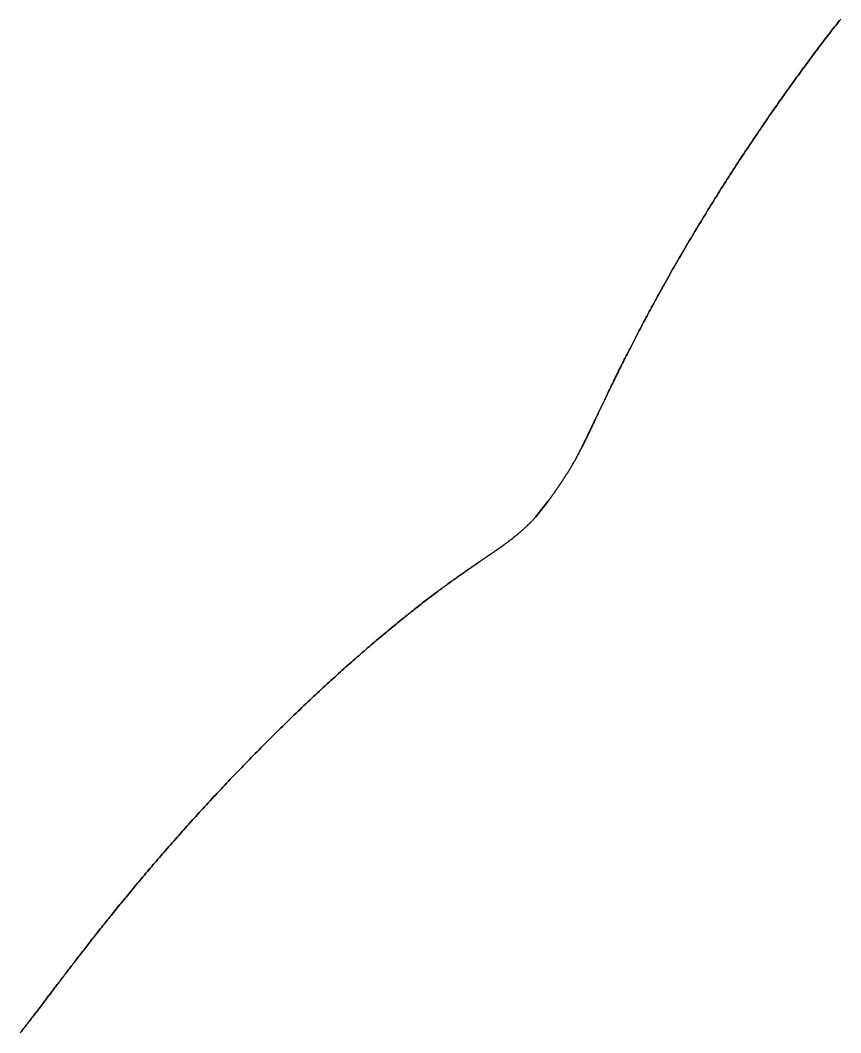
# Model space of a CAD drawing. Header units: inches. Extents: x 130170 to 284068, y 377793 to 804530.
# Drawn here: x 249351.4 to 249404.7, y 749573.1 to 749638.9 of the extents above; entities that cross this region are included whole.
import ezdxf

# ---------------------------------------------------------------- set-up
doc = ezdxf.new("R2010")
doc.units = ezdxf.units.IN
doc.header["$MEASUREMENT"] = 0
doc.layers.add('muni_il', color=7, linetype='Continuous')

msp = doc.modelspace()

# ---------------------------------------------------------------- linework, layer by layer
at = {"layer": 'muni_il'}
for points in [[(249404.696, 749639.003), (249404.616, 749638.902), (249404.536, 749638.799), (249404.455, 749638.696), (249404.374, 749638.592), (249404.292, 749638.487), (249404.21, 749638.381), (249404.127, 749638.275), (249404.044, 749638.168), (249403.961, 749638.06), (249403.877, 749637.951), (249403.793, 749637.842), (249403.709, 749637.731), (249403.624, 749637.62), (249403.539, 749637.509), (249403.453, 749637.396), (249403.367, 749637.283), (249403.28, 749637.168), (249403.194, 749637.053), (249403.106, 749636.938), (249403.019, 749636.821), (249402.931, 749636.704), (249402.843, 749636.586), (249402.754, 749636.467), (249402.665, 749636.347), (249402.576, 749636.227), (249402.486, 749636.106), (249402.396, 749635.984), (249402.306, 749635.861), (249402.215, 749635.738), (249402.124, 749635.614), (249402.032, 749635.489), (249401.941, 749635.363), (249401.849, 749635.237), (249401.757, 749635.11), (249401.664, 749634.982), (249401.571, 749634.853), (249401.478, 749634.724), (249401.385, 749634.594), (249401.291, 749634.463), (249401.197, 749634.332), (249401.103, 749634.199), (249401.009, 749634.067), (249400.914, 749633.933), (249400.819, 749633.799), (249400.724, 749633.664), (249400.629, 749633.528), (249400.533, 749633.392), (249400.437, 749633.255), (249400.342, 749633.118), (249400.245, 749632.98), (249400.149, 749632.841), (249400.053, 749632.701), (249399.956, 749632.561), (249399.859, 749632.421), (249399.762, 749632.28), (249399.665, 749632.138), (249399.568, 749631.996), (249399.471, 749631.852), (249399.373, 749631.709), (249399.276, 749631.565), (249399.178, 749631.421), (249399.08, 749631.275), (249398.982, 749631.13), (249398.884, 749630.984), (249398.787, 749630.837), (249398.689, 749630.69), (249398.591, 749630.543), (249398.493, 749630.395), (249398.395, 749630.247), (249398.297, 749630.098), (249398.198, 749629.949), (249398.1, 749629.799), (249398.002, 749629.649), (249397.905, 749629.499), (249397.807, 749629.348), (249397.709, 749629.197), (249397.611, 749629.046), (249397.513, 749628.894), (249397.416, 749628.742), (249397.318, 749628.59), (249397.221, 749628.437), (249397.123, 749628.284), (249397.026, 749628.131), (249396.929, 749627.978), (249396.832, 749627.825), (249396.736, 749627.671), (249396.639, 749627.517), (249396.543, 749627.363), (249396.446, 749627.209), (249396.351, 749627.055), (249396.255, 749626.9), (249396.159, 749626.746), (249396.064, 749626.591), (249395.969, 749626.437), (249395.874, 749626.282), (249395.78, 749626.128), (249395.685, 749625.973), (249395.592, 749625.818), (249395.498, 749625.664), (249395.405, 749625.509), (249395.312, 749625.355), (249395.219, 749625.2), (249395.127, 749625.046), (249395.035, 749624.892), (249394.943, 749624.738), (249394.852, 749624.584), (249394.761, 749624.43), (249394.67, 749624.277), (249394.58, 749624.123), (249394.49, 749623.97), (249394.401, 749623.817), (249394.312, 749623.665), (249394.224, 749623.512), (249394.136, 749623.36), (249394.048, 749623.209), (249393.961, 749623.057), (249393.875, 749622.906), (249393.789, 749622.756), (249393.703, 749622.605), (249393.618, 749622.456), (249393.533, 749622.306), (249393.449, 749622.157), (249393.365, 749622.009), (249393.282, 749621.861), (249393.2, 749621.713), (249393.118, 749621.566), (249393.036, 749621.42), (249392.955, 749621.274), (249392.875, 749621.128), (249392.795, 749620.983), (249392.716, 749620.839), (249392.637, 749620.696), (249392.559, 749620.553), (249392.482, 749620.41), (249392.405, 749620.269), (249392.329, 749620.128), (249392.253, 749619.987), (249392.178, 749619.848), (249392.104, 749619.709), (249392.03, 749619.571), (249391.957, 749619.433), (249391.884, 749619.297), (249391.812, 749619.161), (249391.741, 749619.026), (249391.67, 749618.891), (249391.6, 749618.758), (249391.531, 749618.626), (249391.462, 749618.494), (249391.394, 749618.363), (249391.326, 749618.233), (249391.259, 749618.104), (249391.193, 749617.976), (249391.128, 749617.848), (249391.063, 749617.722), (249390.999, 749617.597), (249390.935, 749617.472), (249390.873, 749617.349), (249390.81, 749617.226), (249390.749, 749617.104), (249390.688, 749616.984), (249390.628, 749616.864), (249390.568, 749616.746), (249390.509, 749616.628), (249390.451, 749616.512), (249390.393, 749616.396), (249390.337, 749616.282), (249390.28, 749616.168), (249390.225, 749616.056), (249390.17, 749615.944), (249390.115, 749615.834), (249390.062, 749615.725), (249390.009, 749615.617), (249389.956, 749615.509), (249389.904, 749615.403), (249389.853, 749615.298), (249389.803, 749615.195), (249389.753, 749615.092), (249389.704, 749614.99), (249389.655, 749614.89), (249389.607, 749614.79), (249389.559, 749614.692), (249389.513, 749614.594), (249389.467, 749614.498), (249389.421, 749614.403), (249389.376, 749614.309), (249389.331, 749614.216), (249389.287, 749614.124), (249389.244, 749614.033), (249389.201, 749613.943), (249389.159, 749613.855), (249389.118, 749613.767), (249389.076, 749613.681), (249389.036, 749613.596), (249388.996, 749613.511), (249388.956, 749613.428), (249388.917, 749613.346), (249388.879, 749613.265), (249388.841, 749613.185), (249388.803, 749613.106), (249388.766, 749613.028), (249388.73, 749612.951), (249388.694, 749612.875), (249388.658, 749612.8), (249388.623, 749612.726), (249388.589, 749612.653), (249388.554, 749612.581), (249388.521, 749612.51), (249388.487, 749612.44), (249388.454, 749612.371), (249388.422, 749612.303), (249388.39, 749612.236), (249388.358, 749612.17), (249388.327, 749612.104), (249388.296, 749612.04), (249388.265, 749611.977), (249388.235, 749611.914), (249388.205, 749611.852), (249388.175, 749611.791), (249388.146, 749611.731), (249388.117, 749611.672), (249388.088, 749611.614), (249388.06, 749611.556), (249388.032, 749611.499), (249388.004, 749611.443), (249387.977, 749611.388), (249387.949, 749611.333), (249387.923, 749611.28), (249387.896, 749611.227), (249387.869, 749611.174), (249387.843, 749611.123), (249387.817, 749611.072), (249387.791, 749611.021), (249387.766, 749610.971), (249387.74, 749610.922), (249387.715, 749610.874), (249387.69, 749610.826), (249387.665, 749610.779), (249387.641, 749610.732), (249387.616, 749610.686), (249387.592, 749610.64), (249387.568, 749610.595), (249387.544, 749610.551), (249387.52, 749610.506), (249387.496, 749610.463), (249387.472, 749610.42), (249387.449, 749610.377), (249387.425, 749610.335), (249387.402, 749610.293), (249387.378, 749610.251), (249387.355, 749610.21), (249387.332, 749610.169), (249387.309, 749610.129), (249387.286, 749610.089), (249387.263, 749610.05), (249387.24, 749610.01), (249387.217, 749609.971), (249387.195, 749609.932), (249387.172, 749609.894), (249387.149, 749609.856), (249387.127, 749609.818), (249387.104, 749609.78), (249387.081, 749609.743), (249387.059, 749609.706), (249387.036, 749609.669), (249387.014, 749609.633), (249386.991, 749609.596), (249386.969, 749609.56), (249386.946, 749609.524), (249386.924, 749609.488), (249386.902, 749609.452), (249386.879, 749609.417), (249386.857, 749609.382), (249386.835, 749609.347), (249386.812, 749609.312), (249386.79, 749609.277), (249386.768, 749609.242), (249386.745, 749609.208), (249386.723, 749609.173), (249386.701, 749609.139), (249386.679, 749609.106), (249386.657, 749609.072), (249386.634, 749609.038), (249386.612, 749609.005), (249386.59, 749608.971), (249386.568, 749608.938), (249386.546, 749608.905), (249386.524, 749608.872), (249386.503, 749608.84), (249386.481, 749608.807), (249386.459, 749608.775), (249386.437, 749608.743), (249386.416, 749608.711), (249386.394, 749608.679), (249386.373, 749608.647), (249386.351, 749608.616), (249386.33, 749608.585), (249386.309, 749608.554), (249386.287, 749608.523), (249386.266, 749608.492), (249386.245, 749608.462), (249386.225, 749608.432), (249386.204, 749608.402), (249386.183, 749608.372), (249386.163, 749608.343), (249386.142, 749608.314), (249386.122, 749608.285), (249386.102, 749608.256), (249386.082, 749608.228), (249386.062, 749608.2), (249386.043, 749608.172), (249386.023, 749608.144), (249386.004, 749608.117), (249385.985, 749608.09), (249385.966, 749608.063), (249385.947, 749608.037), (249385.929, 749608.011), (249385.911, 749607.986), (249385.893, 749607.96), (249385.875, 749607.936), (249385.857, 749607.911), (249385.84, 749607.887), (249385.823, 749607.864), (249385.806, 749607.841), (249385.79, 749607.818), (249385.774, 749607.796), (249385.759, 749607.775), (249385.744, 749607.754), (249385.729, 749607.734), (249385.715, 749607.715), (249385.702, 749607.697), (249385.689, 749607.679), (249385.677, 749607.663), (249385.666, 749607.648), (249384.85, 749606.613), (249384.813, 749606.572), (249384.793, 749606.551), (249384.771, 749606.528), (249384.75, 749606.505), (249384.727, 749606.482), (249384.704, 749606.458), (249384.68, 749606.433), (249384.655, 749606.408), (249384.63, 749606.382), (249384.605, 749606.357), (249384.579, 749606.331), (249384.552, 749606.305), (249384.526, 749606.278), (249384.499, 749606.252), (249384.472, 749606.225), (249384.445, 749606.198), (249384.417, 749606.172), (249384.39, 749606.145), (249384.362, 749606.118), (249384.334, 749606.091), (249384.306, 749606.065), (249384.278, 749606.038), (249384.25, 749606.012), (249384.221, 749605.985), (249384.193, 749605.959), (249384.165, 749605.932), (249384.136, 749605.906), (249384.108, 749605.88), (249384.079, 749605.854), (249384.051, 749605.828), (249384.022, 749605.803), (249383.994, 749605.777), (249383.966, 749605.751), (249383.937, 749605.726), (249383.908, 749605.701), (249383.88, 749605.676), (249383.851, 749605.651), (249383.823, 749605.626), (249383.794, 749605.601), (249383.766, 749605.576), (249383.737, 749605.552), (249383.708, 749605.527), (249383.679, 749605.503), (249383.65, 749605.479), (249383.622, 749605.455), (249383.593, 749605.431), (249383.564, 749605.407), (249383.534, 749605.383), (249383.505, 749605.359), (249383.476, 749605.335), (249383.447, 749605.311), (249383.417, 749605.288), (249383.387, 749605.264), (249383.358, 749605.24), (249383.328, 749605.217), (249383.298, 749605.193), (249383.268, 749605.17), (249383.238, 749605.146), (249383.207, 749605.123), (249383.176, 749605.099), (249383.146, 749605.076), (249383.115, 749605.052), (249383.083, 749605.029), (249383.052, 749605.005), (249383.021, 749604.981), (249382.989, 749604.958), (249382.957, 749604.934), (249382.924, 749604.91), (249382.892, 749604.886), (249382.859, 749604.862), (249382.826, 749604.838), (249382.793, 749604.814), (249382.76, 749604.79), (249382.726, 749604.766), (249382.691, 749604.741), (249382.657, 749604.717), (249382.622, 749604.692), (249382.587, 749604.667), (249382.552, 749604.642), (249382.516, 749604.617), (249382.48, 749604.591), (249382.444, 749604.566), (249382.407, 749604.54), (249382.37, 749604.514), (249382.333, 749604.488), (249382.295, 749604.462), (249382.257, 749604.436), (249382.218, 749604.409), (249382.179, 749604.382), (249382.139, 749604.355), (249382.1, 749604.328), (249382.06, 749604.3), (249382.019, 749604.272), (249381.978, 749604.244), (249381.936, 749604.216), (249381.894, 749604.187), (249381.852, 749604.158), (249381.809, 749604.129), (249381.765, 749604.099), (249381.721, 749604.069), (249381.677, 749604.039), (249381.632, 749604.008), (249381.587, 749603.978), (249381.541, 749603.946), (249381.494, 749603.915), (249381.447, 749603.883), (249381.4, 749603.851), (249381.352, 749603.818), (249381.303, 749603.785), (249381.254, 749603.751), (249381.205, 749603.718), (249381.154, 749603.683), (249381.104, 749603.649), (249381.052, 749603.614), (249381, 749603.578), (249380.947, 749603.542), (249380.894, 749603.505), (249380.841, 749603.469), (249380.786, 749603.431), (249380.731, 749603.393), (249380.675, 749603.355), (249380.619, 749603.316), (249380.562, 749603.277), (249380.504, 749603.237), (249380.446, 749603.196), (249380.387, 749603.155), (249380.328, 749603.114), (249380.267, 749603.071), (249380.207, 749603.029), (249380.145, 749602.986), (249380.082, 749602.942), (249380.019, 749602.898), (249379.956, 749602.853), (249379.891, 749602.807), (249379.826, 749602.761), (249379.76, 749602.714), (249379.693, 749602.666), (249379.626, 749602.618), (249379.558, 749602.569), (249379.489, 749602.52), (249379.419, 749602.47), (249379.349, 749602.419), (249379.278, 749602.368), (249379.206, 749602.315), (249379.133, 749602.262), (249379.06, 749602.209), (249378.986, 749602.155), (249378.911, 749602.1), (249378.835, 749602.044), (249378.759, 749601.987), (249378.681, 749601.93), (249378.603, 749601.872), (249378.524, 749601.813), (249378.444, 749601.754), (249378.364, 749601.693), (249378.283, 749601.632), (249378.201, 749601.571), (249378.118, 749601.508), (249378.034, 749601.444), (249377.949, 749601.38), (249377.864, 749601.315), (249377.778, 749601.249), (249377.691, 749601.183), (249377.603, 749601.115), (249377.515, 749601.047), (249377.426, 749600.977), (249377.335, 749600.908), (249377.245, 749600.837), (249377.153, 749600.765), (249377.06, 749600.693), (249376.967, 749600.619), (249376.873, 749600.545), (249376.778, 749600.47), (249376.683, 749600.394), (249376.586, 749600.317), (249376.489, 749600.24), (249376.391, 749600.161), (249376.292, 749600.082), (249376.193, 749600.002), (249376.093, 749599.921), (249375.992, 749599.839), (249375.89, 749599.756), (249375.788, 749599.672), (249375.684, 749599.588), (249375.58, 749599.502), (249375.476, 749599.416), (249375.37, 749599.329), (249375.264, 749599.241), (249375.158, 749599.152), (249375.05, 749599.063), (249374.942, 749598.972), (249374.833, 749598.881), (249374.724, 749598.789), (249374.614, 749598.696), (249374.503, 749598.602), (249374.392, 749598.508), (249374.28, 749598.412), (249374.167, 749598.316), (249374.054, 749598.219), (249373.94, 749598.121), (249373.826, 749598.023), (249373.711, 749597.923), (249373.595, 749597.823), (249373.479, 749597.722), (249373.362, 749597.62), (249373.245, 749597.518), (249373.128, 749597.414), (249373.009, 749597.31), (249372.891, 749597.205), (249372.772, 749597.1), (249372.652, 749596.994), (249372.532, 749596.887), (249372.411, 749596.779), (249372.29, 749596.671), (249372.169, 749596.562), (249372.047, 749596.452), (249371.925, 749596.341), (249371.803, 749596.23), (249371.68, 749596.119), (249371.556, 749596.006), (249371.433, 749595.893), (249371.309, 749595.78), (249371.185, 749595.665), (249371.06, 749595.551), (249370.936, 749595.435), (249370.811, 749595.319), (249370.685, 749595.203), (249370.56, 749595.086), (249370.434, 749594.968), (249370.308, 749594.85), (249370.182, 749594.731), (249370.056, 749594.612), (249369.929, 749594.492), (249369.802, 749594.372), (249369.676, 749594.252), (249369.549, 749594.131), (249369.422, 749594.009), (249369.295, 749593.887), (249369.168, 749593.765), (249369.04, 749593.642), (249368.913, 749593.519), (249368.786, 749593.395), (249368.658, 749593.272), (249368.531, 749593.147), (249368.404, 749593.023), (249368.276, 749592.898), (249368.149, 749592.773), (249368.022, 749592.648), (249367.895, 749592.522), (249367.767, 749592.396), (249367.64, 749592.27), (249367.513, 749592.143), (249367.387, 749592.017), (249367.26, 749591.89), (249367.133, 749591.763), (249367.007, 749591.635), (249366.881, 749591.508), (249366.755, 749591.38), (249366.629, 749591.253), (249366.503, 749591.125), (249366.378, 749590.997), (249366.253, 749590.869), (249366.128, 749590.741), (249366.003, 749590.613), (249365.879, 749590.484), (249365.755, 749590.356), (249365.631, 749590.228), (249365.507, 749590.099), (249365.384, 749589.971), (249365.261, 749589.843), (249365.139, 749589.714), (249365.016, 749589.586), (249364.895, 749589.458), (249364.773, 749589.33), (249364.652, 749589.202), (249364.531, 749589.074), (249364.411, 749588.946), (249364.291, 749588.818), (249364.172, 749588.69), (249364.052, 749588.563), (249363.934, 749588.436), (249363.815, 749588.308), (249363.698, 749588.181), (249363.581, 749588.055), (249363.464, 749587.928), (249363.347, 749587.802), (249363.231, 749587.675), (249363.116, 749587.549), (249363.001, 749587.424), (249362.887, 749587.298), (249362.773, 749587.173), (249362.66, 749587.048), (249362.547, 749586.923), (249362.435, 749586.799), (249362.323, 749586.675), (249362.212, 749586.551), (249362.101, 749586.428), (249361.991, 749586.305), (249361.882, 749586.182), (249361.773, 749586.06), (249361.664, 749585.938), (249361.556, 749585.816), (249361.449, 749585.695), (249361.343, 749585.574), (249361.237, 749585.454), (249361.131, 749585.334), (249361.026, 749585.214), (249360.922, 749585.095), (249360.819, 749584.976), (249360.716, 749584.857), (249360.613, 749584.74), (249360.511, 749584.622), (249360.41, 749584.505), (249360.31, 749584.389), (249360.21, 749584.273), (249360.111, 749584.157), (249360.012, 749584.042), (249359.914, 749583.927), (249359.817, 749583.813), (249359.72, 749583.7), (249359.624, 749583.586), (249359.528, 749583.474), (249359.434, 749583.362), (249359.339, 749583.25), (249359.246, 749583.139), (249359.153, 749583.029), (249359.061, 749582.919), (249358.969, 749582.809), (249358.878, 749582.701), (249358.788, 749582.592), (249358.698, 749582.485), (249358.609, 749582.377), (249358.52, 749582.271), (249358.433, 749582.165), (249358.346, 749582.059), (249358.259, 749581.954), (249358.173, 749581.85), (249358.088, 749581.746), (249358.003, 749581.643), (249357.919, 749581.54), (249357.836, 749581.438), (249357.753, 749581.337), (249357.671, 749581.236), (249357.59, 749581.136), (249357.509, 749581.036), (249357.429, 749580.937), (249357.349, 749580.839), (249357.27, 749580.741), (249357.192, 749580.643), (249357.114, 749580.547), (249357.037, 749580.451), (249356.96, 749580.355), (249356.885, 749580.26), (249356.809, 749580.166), (249356.735, 749580.072), (249356.66, 749579.979), (249356.587, 749579.886), (249356.514, 749579.795), (249356.442, 749579.703), (249356.37, 749579.612), (249356.299, 749579.522), (249356.228, 749579.433), (249356.158, 749579.344), (249356.088, 749579.255), (249356.019, 749579.168), (249355.951, 749579.08), (249355.883, 749578.994), (249355.816, 749578.908), (249355.749, 749578.822), (249355.683, 749578.738), (249355.617, 749578.653), (249355.552, 749578.57), (249355.488, 749578.487), (249355.423, 749578.404), (249355.36, 749578.322), (249355.297, 749578.241), (249355.234, 749578.16), (249355.172, 749578.08), (249355.111, 749578), (249355.05, 749577.921), (249354.989, 749577.842), (249354.929, 749577.764), (249354.869, 749577.687), (249354.81, 749577.61), (249354.752, 749577.534), (249354.694, 749577.458), (249354.636, 749577.383), (249354.579, 749577.308), (249354.522, 749577.234), (249354.465, 749577.16), (249354.409, 749577.087), (249354.354, 749577.014), (249354.299, 749576.942), (249354.244, 749576.87), (249354.19, 749576.799), (249354.136, 749576.729), (249354.083, 749576.659), (249354.03, 749576.589), (249353.977, 749576.52), (249353.925, 749576.452), (249353.873, 749576.383), (249353.822, 749576.316), (249353.771, 749576.249), (249353.72, 749576.182), (249353.67, 749576.116), (249353.62, 749576.05), (249353.571, 749575.985), (249353.522, 749575.92), (249353.473, 749575.856), (249353.424, 749575.792), (249353.376, 749575.728), (249353.328, 749575.665), (249353.281, 749575.603), (249353.234, 749575.541), (249353.187, 749575.479), (249353.14, 749575.418), (249353.094, 749575.357), (249353.048, 749575.296), (249353.002, 749575.236), (249352.957, 749575.176), (249352.912, 749575.117), (249352.867, 749575.058), (249352.823, 749575), (249352.778, 749574.942), (249352.734, 749574.884), (249352.691, 749574.826), (249352.647, 749574.769), (249352.604, 749574.713), (249352.561, 749574.657), (249352.518, 749574.6), (249352.476, 749574.545), (249352.434, 749574.49), (249352.392, 749574.435), (249352.35, 749574.38), (249352.308, 749574.326), (249352.267, 749574.272), (249352.226, 749574.218), (249352.185, 749574.165), (249352.144, 749574.112), (249352.103, 749574.059), (249352.063, 749574.007), (249352.023, 749573.954), (249351.983, 749573.903), (249351.943, 749573.851), (249351.903, 749573.8), (249351.863, 749573.749), (249351.824, 749573.698), (249351.785, 749573.647), (249351.746, 749573.597), (249351.707, 749573.547), (249351.668, 749573.497), (249351.629, 749573.447), (249351.591, 749573.398), (249351.552, 749573.349), (249351.514, 749573.3), (249351.476, 749573.251), (249351.438, 749573.202), (249351.4, 749573.154), (249351.362, 749573.106)], [(249351.362, 749573.106), (249351.4, 749573.154), (249351.438, 749573.202), (249351.476, 749573.251), (249351.514, 749573.3), (249351.552, 749573.349), (249351.591, 749573.398), (249351.629, 749573.447), (249351.668, 749573.497), (249351.707, 749573.547), (249351.746, 749573.597), (249351.785, 749573.647), (249351.824, 749573.698), (249351.863, 749573.749), (249351.903, 749573.8), (249351.943, 749573.851), (249351.983, 749573.903), (249352.023, 749573.954), (249352.063, 749574.007), (249352.103, 749574.059), (249352.144, 749574.112), (249352.185, 749574.165), (249352.226, 749574.218), (249352.267, 749574.272), (249352.308, 749574.326), (249352.35, 749574.38), (249352.392, 749574.435), (249352.434, 749574.49), (249352.476, 749574.545), (249352.518, 749574.6), (249352.561, 749574.657), (249352.604, 749574.713), (249352.647, 749574.769), (249352.691, 749574.826), (249352.734, 749574.884), (249352.778, 749574.942), (249352.823, 749575), (249352.867, 749575.058), (249352.912, 749575.117), (249352.957, 749575.176), (249353.002, 749575.236), (249353.048, 749575.296), (249353.094, 749575.357), (249353.14, 749575.418), (249353.187, 749575.479), (249353.234, 749575.541), (249353.281, 749575.603), (249353.328, 749575.665), (249353.376, 749575.728), (249353.424, 749575.792), (249353.473, 749575.856), (249353.522, 749575.92), (249353.571, 749575.985), (249353.62, 749576.05), (249353.67, 749576.116), (249353.72, 749576.182), (249353.771, 749576.249), (249353.822, 749576.316), (249353.873, 749576.383), (249353.925, 749576.452), (249353.977, 749576.52), (249354.03, 749576.589), (249354.083, 749576.659), (249354.136, 749576.729), (249354.19, 749576.799), (249354.244, 749576.87), (249354.299, 749576.942), (249354.354, 749577.014), (249354.409, 749577.087), (249354.465, 749577.16), (249354.522, 749577.234), (249354.579, 749577.308), (249354.636, 749577.383), (249354.694, 749577.458), (249354.752, 749577.534), (249354.81, 749577.61), (249354.869, 749577.687), (249354.929, 749577.764), (249354.989, 749577.842), (249355.05, 749577.921), (249355.111, 749578), (249355.172, 749578.08), (249355.234, 749578.16), (249355.297, 749578.241), (249355.36, 749578.322), (249355.423, 749578.404), (249355.488, 749578.487), (249355.552, 749578.57), (249355.617, 749578.653), (249355.683, 749578.738), (249355.749, 749578.822), (249355.816, 749578.908), (249355.883, 749578.994), (249355.951, 749579.08), (249356.019, 749579.168), (249356.088, 749579.255), (249356.158, 749579.344), (249356.228, 749579.433), (249356.299, 749579.522), (249356.37, 749579.612), (249356.442, 749579.703), (249356.514, 749579.795), (249356.587, 749579.886), (249356.66, 749579.979), (249356.735, 749580.072), (249356.809, 749580.166), (249356.885, 749580.26), (249356.96, 749580.355), (249357.037, 749580.451), (249357.114, 749580.547), (249357.192, 749580.643), (249357.27, 749580.741), (249357.349, 749580.839), (249357.429, 749580.937), (249357.509, 749581.036), (249357.59, 749581.136), (249357.671, 749581.236), (249357.753, 749581.337), (249357.836, 749581.438), (249357.919, 749581.54), (249358.003, 749581.643), (249358.088, 749581.746), (249358.173, 749581.85), (249358.259, 749581.954), (249358.346, 749582.059), (249358.433, 749582.165), (249358.52, 749582.271), (249358.609, 749582.377), (249358.698, 749582.485), (249358.788, 749582.592), (249358.878, 749582.701), (249358.969, 749582.809), (249359.061, 749582.919), (249359.153, 749583.029), (249359.246, 749583.139), (249359.339, 749583.25), (249359.434, 749583.362), (249359.528, 749583.474), (249359.624, 749583.586), (249359.72, 749583.7), (249359.817, 749583.813), (249359.914, 749583.927), (249360.012, 749584.042), (249360.111, 749584.157), (249360.21, 749584.273), (249360.31, 749584.389), (249360.41, 749584.505), (249360.511, 749584.622), (249360.613, 749584.74), (249360.716, 749584.857), (249360.819, 749584.976), (249360.922, 749585.095), (249361.026, 749585.214), (249361.131, 749585.334), (249361.237, 749585.454), (249361.343, 749585.574), (249361.449, 749585.695), (249361.556, 749585.816), (249361.664, 749585.938), (249361.773, 749586.06), (249361.882, 749586.182), (249361.991, 749586.305), (249362.101, 749586.428), (249362.212, 749586.551), (249362.323, 749586.675), (249362.435, 749586.799), (249362.547, 749586.923), (249362.66, 749587.048), (249362.773, 749587.173), (249362.887, 749587.298), (249363.001, 749587.424), (249363.116, 749587.549), (249363.231, 749587.675), (249363.347, 749587.802), (249363.464, 749587.928), (249363.581, 749588.055), (249363.698, 749588.181), (249363.815, 749588.308), (249363.934, 749588.436), (249364.052, 749588.563), (249364.172, 749588.69), (249364.291, 749588.818), (249364.411, 749588.946), (249364.531, 749589.074), (249364.652, 749589.202), (249364.773, 749589.33), (249364.895, 749589.458), (249365.016, 749589.586), (249365.139, 749589.714), (249365.261, 749589.843), (249365.384, 749589.971), (249365.507, 749590.099), (249365.631, 749590.228), (249365.755, 749590.356), (249365.879, 749590.484), (249366.003, 749590.613), (249366.128, 749590.741), (249366.253, 749590.869), (249366.378, 749590.997), (249366.503, 749591.125), (249366.629, 749591.253), (249366.755, 749591.38), (249366.881, 749591.508), (249367.007, 749591.635), (249367.133, 749591.763), (249367.26, 749591.89), (249367.387, 749592.017), (249367.513, 749592.143), (249367.64, 749592.27), (249367.767, 749592.396), (249367.895, 749592.522), (249368.022, 749592.648), (249368.149, 749592.773), (249368.276, 749592.898), (249368.404, 749593.023), (249368.531, 749593.147), (249368.658, 749593.272), (249368.786, 749593.395), (249368.913, 749593.519), (249369.04, 749593.642), (249369.168, 749593.765), (249369.295, 749593.887), (249369.422, 749594.009), (249369.549, 749594.131), (249369.676, 749594.252), (249369.802, 749594.372), (249369.929, 749594.492), (249370.056, 749594.612), (249370.182, 749594.731), (249370.308, 749594.85), (249370.434, 749594.968), (249370.56, 749595.086), (249370.685, 749595.203), (249370.811, 749595.319), (249370.936, 749595.435), (249371.06, 749595.551), (249371.185, 749595.665), (249371.309, 749595.78), (249371.433, 749595.893), (249371.556, 749596.006), (249371.68, 749596.119), (249371.803, 749596.23), (249371.925, 749596.341), (249372.047, 749596.452), (249372.169, 749596.562), (249372.29, 749596.671), (249372.411, 749596.779), (249372.532, 749596.887), (249372.652, 749596.994), (249372.772, 749597.1), (249372.891, 749597.205), (249373.009, 749597.31), (249373.128, 749597.414), (249373.245, 749597.518), (249373.362, 749597.62), (249373.479, 749597.722), (249373.595, 749597.823), (249373.711, 749597.923), (249373.826, 749598.023), (249373.94, 749598.121), (249374.054, 749598.219), (249374.167, 749598.316), (249374.28, 749598.412), (249374.392, 749598.508), (249374.503, 749598.602), (249374.614, 749598.696), (249374.724, 749598.789), (249374.833, 749598.881), (249374.942, 749598.972), (249375.05, 749599.063), (249375.158, 749599.152), (249375.264, 749599.241), (249375.37, 749599.329), (249375.476, 749599.416), (249375.58, 749599.502), (249375.684, 749599.588), (249375.788, 749599.672), (249375.89, 749599.756), (249375.992, 749599.839), (249376.093, 749599.921), (249376.193, 749600.002), (249376.292, 749600.082), (249376.391, 749600.161), (249376.489, 749600.24), (249376.586, 749600.317), (249376.683, 749600.394), (249376.778, 749600.47), (249376.873, 749600.545), (249376.967, 749600.619), (249377.06, 749600.693), (249377.153, 749600.765), (249377.245, 749600.837), (249377.335, 749600.908), (249377.426, 749600.977), (249377.515, 749601.047), (249377.603, 749601.115), (249377.691, 749601.183), (249377.778, 749601.249), (249377.864, 749601.315), (249377.949, 749601.38), (249378.034, 749601.444), (249378.118, 749601.508), (249378.201, 749601.571), (249378.283, 749601.632), (249378.364, 749601.693), (249378.444, 749601.754), (249378.524, 749601.813), (249378.603, 749601.872), (249378.681, 749601.93), (249378.759, 749601.987), (249378.835, 749602.044), (249378.911, 749602.1), (249378.986, 749602.155), (249379.06, 749602.209), (249379.133, 749602.262), (249379.206, 749602.315), (249379.278, 749602.368), (249379.349, 749602.419), (249379.419, 749602.47), (249379.489, 749602.52), (249379.558, 749602.569), (249379.626, 749602.618), (249379.693, 749602.666), (249379.76, 749602.714), (249379.826, 749602.761), (249379.891, 749602.807), (249379.956, 749602.853), (249380.019, 749602.898), (249380.082, 749602.942), (249380.145, 749602.986), (249380.207, 749603.029), (249380.267, 749603.071), (249380.328, 749603.114), (249380.387, 749603.155), (249380.446, 749603.196), (249380.504, 749603.237), (249380.562, 749603.277), (249380.619, 749603.316), (249380.675, 749603.355), (249380.731, 749603.393), (249380.786, 749603.431), (249380.841, 749603.469), (249380.894, 749603.505), (249380.947, 749603.542), (249381, 749603.578), (249381.052, 749603.614), (249381.104, 749603.649), (249381.154, 749603.683), (249381.205, 749603.718), (249381.254, 749603.751), (249381.303, 749603.785), (249381.352, 749603.818), (249381.4, 749603.851), (249381.447, 749603.883), (249381.494, 749603.915), (249381.541, 749603.946), (249381.587, 749603.978), (249381.632, 749604.008), (249381.677, 749604.039), (249381.721, 749604.069), (249381.765, 749604.099), (249381.809, 749604.129), (249381.852, 749604.158), (249381.894, 749604.187), (249381.936, 749604.216), (249381.978, 749604.244), (249382.019, 749604.272), (249382.06, 749604.3), (249382.1, 749604.328), (249382.139, 749604.355), (249382.179, 749604.382), (249382.218, 749604.409), (249382.257, 749604.436), (249382.295, 749604.462), (249382.333, 749604.488), (249382.37, 749604.514), (249382.407, 749604.54), (249382.444, 749604.566), (249382.48, 749604.591), (249382.516, 749604.617), (249382.552, 749604.642), (249382.587, 749604.667), (249382.622, 749604.692), (249382.657, 749604.717), (249382.691, 749604.741), (249382.726, 749604.766), (249382.76, 749604.79), (249382.793, 749604.814), (249382.826, 749604.838), (249382.859, 749604.862), (249382.892, 749604.886), (249382.924, 749604.91), (249382.957, 749604.934), (249382.989, 749604.958), (249383.021, 749604.981), (249383.052, 749605.005), (249383.083, 749605.029), (249383.115, 749605.052), (249383.146, 749605.076), (249383.176, 749605.099), (249383.207, 749605.123), (249383.238, 749605.146), (249383.268, 749605.17), (249383.298, 749605.193), (249383.328, 749605.217), (249383.358, 749605.24), (249383.387, 749605.264), (249383.417, 749605.288), (249383.447, 749605.311), (249383.476, 749605.335), (249383.505, 749605.359), (249383.534, 749605.383), (249383.564, 749605.407), (249383.593, 749605.431), (249383.622, 749605.455), (249383.65, 749605.479), (249383.679, 749605.503), (249383.708, 749605.527), (249383.737, 749605.552), (249383.766, 749605.576), (249383.794, 749605.601), (249383.823, 749605.626), (249383.851, 749605.651), (249383.88, 749605.676), (249383.908, 749605.701), (249383.937, 749605.726), (249383.966, 749605.751), (249383.994, 749605.777), (249384.022, 749605.803), (249384.051, 749605.828), (249384.079, 749605.854), (249384.108, 749605.88), (249384.136, 749605.906), (249384.165, 749605.932), (249384.193, 749605.959), (249384.221, 749605.985), (249384.25, 749606.012), (249384.278, 749606.038), (249384.306, 749606.065), (249384.334, 749606.091), (249384.362, 749606.118), (249384.39, 749606.145), (249384.417, 749606.172), (249384.445, 749606.198), (249384.472, 749606.225), (249384.499, 749606.252), (249384.526, 749606.278), (249384.552, 749606.305), (249384.579, 749606.331), (249384.605, 749606.357), (249384.63, 749606.382), (249384.655, 749606.408), (249384.68, 749606.433), (249384.704, 749606.458), (249384.727, 749606.482), (249384.75, 749606.505), (249384.771, 749606.528), (249384.793, 749606.551), (249384.813, 749606.572), (249384.85, 749606.613), (249385.666, 749607.648), (249385.677, 749607.663), (249385.689, 749607.679), (249385.702, 749607.697), (249385.715, 749607.715), (249385.729, 749607.734), (249385.744, 749607.754), (249385.759, 749607.775), (249385.774, 749607.796), (249385.79, 749607.818), (249385.806, 749607.841), (249385.823, 749607.864), (249385.84, 749607.887), (249385.857, 749607.911), (249385.875, 749607.936), (249385.893, 749607.96), (249385.911, 749607.986), (249385.929, 749608.011), (249385.947, 749608.037), (249385.966, 749608.063), (249385.985, 749608.09), (249386.004, 749608.117), (249386.023, 749608.144), (249386.043, 749608.172), (249386.062, 749608.2), (249386.082, 749608.228), (249386.102, 749608.256), (249386.122, 749608.285), (249386.142, 749608.314), (249386.163, 749608.343), (249386.183, 749608.372), (249386.204, 749608.402), (249386.225, 749608.432), (249386.245, 749608.462), (249386.266, 749608.492), (249386.287, 749608.523), (249386.309, 749608.554), (249386.33, 749608.585), (249386.351, 749608.616), (249386.373, 749608.647), (249386.394, 749608.679), (249386.416, 749608.711), (249386.437, 749608.743), (249386.459, 749608.775), (249386.481, 749608.807), (249386.503, 749608.84), (249386.524, 749608.872), (249386.546, 749608.905), (249386.568, 749608.938), (249386.59, 749608.971), (249386.612, 749609.005), (249386.634, 749609.038), (249386.657, 749609.072), (249386.679, 749609.106), (249386.701, 749609.139), (249386.723, 749609.173), (249386.745, 749609.208), (249386.768, 749609.242), (249386.79, 749609.277), (249386.812, 749609.312), (249386.835, 749609.347), (249386.857, 749609.382), (249386.879, 749609.417), (249386.902, 749609.452), (249386.924, 749609.488), (249386.946, 749609.524), (249386.969, 749609.56), (249386.991, 749609.596), (249387.014, 749609.633), (249387.036, 749609.669), (249387.059, 749609.706), (249387.081, 749609.743), (249387.104, 749609.78), (249387.127, 749609.818), (249387.149, 749609.856), (249387.172, 749609.894), (249387.195, 749609.932), (249387.217, 749609.971), (249387.24, 749610.01), (249387.263, 749610.05), (249387.286, 749610.089), (249387.309, 749610.129), (249387.332, 749610.169), (249387.355, 749610.21), (249387.378, 749610.251), (249387.402, 749610.293), (249387.425, 749610.335), (249387.449, 749610.377), (249387.472, 749610.42), (249387.496, 749610.463), (249387.52, 749610.506), (249387.544, 749610.551), (249387.568, 749610.595), (249387.592, 749610.64), (249387.616, 749610.686), (249387.641, 749610.732), (249387.665, 749610.779), (249387.69, 749610.826), (249387.715, 749610.874), (249387.74, 749610.922), (249387.766, 749610.971), (249387.791, 749611.021), (249387.817, 749611.072), (249387.843, 749611.123), (249387.869, 749611.174), (249387.896, 749611.227), (249387.923, 749611.28), (249387.949, 749611.333), (249387.977, 749611.388), (249388.004, 749611.443), (249388.032, 749611.499), (249388.06, 749611.556), (249388.088, 749611.614), (249388.117, 749611.672), (249388.146, 749611.731), (249388.175, 749611.791), (249388.205, 749611.852), (249388.235, 749611.914), (249388.265, 749611.977), (249388.296, 749612.04), (249388.327, 749612.104), (249388.358, 749612.17), (249388.39, 749612.236), (249388.422, 749612.303), (249388.454, 749612.371), (249388.487, 749612.44), (249388.521, 749612.51), (249388.554, 749612.581), (249388.589, 749612.653), (249388.623, 749612.726), (249388.658, 749612.8), (249388.694, 749612.875), (249388.73, 749612.951), (249388.766, 749613.028), (249388.803, 749613.106), (249388.841, 749613.185), (249388.879, 749613.265), (249388.917, 749613.346), (249388.956, 749613.428), (249388.996, 749613.511), (249389.036, 749613.596), (249389.076, 749613.681), (249389.118, 749613.767), (249389.159, 749613.855), (249389.201, 749613.943), (249389.244, 749614.033), (249389.287, 749614.124), (249389.331, 749614.216), (249389.376, 749614.309), (249389.421, 749614.403), (249389.467, 749614.498), (249389.513, 749614.594), (249389.559, 749614.692), (249389.607, 749614.79), (249389.655, 749614.89), (249389.704, 749614.99), (249389.753, 749615.092), (249389.803, 749615.195), (249389.853, 749615.298), (249389.904, 749615.403), (249389.956, 749615.509), (249390.009, 749615.617), (249390.062, 749615.725), (249390.115, 749615.834), (249390.17, 749615.944), (249390.225, 749616.056), (249390.28, 749616.168), (249390.337, 749616.282), (249390.393, 749616.396), (249390.451, 749616.512), (249390.509, 749616.628), (249390.568, 749616.746), (249390.628, 749616.864), (249390.688, 749616.984), (249390.749, 749617.104), (249390.81, 749617.226), (249390.873, 749617.349), (249390.935, 749617.472), (249390.999, 749617.597), (249391.063, 749617.722), (249391.128, 749617.848), (249391.193, 749617.976), (249391.259, 749618.104), (249391.326, 749618.233), (249391.394, 749618.363), (249391.462, 749618.494), (249391.531, 749618.626), (249391.6, 749618.758), (249391.67, 749618.891), (249391.741, 749619.026), (249391.812, 749619.161), (249391.884, 749619.297), (249391.957, 749619.433), (249392.03, 749619.571), (249392.104, 749619.709), (249392.178, 749619.848), (249392.253, 749619.987), (249392.329, 749620.128), (249392.405, 749620.269), (249392.482, 749620.41), (249392.559, 749620.553), (249392.637, 749620.696), (249392.716, 749620.839), (249392.795, 749620.983), (249392.875, 749621.128), (249392.955, 749621.274), (249393.036, 749621.42), (249393.118, 749621.566), (249393.2, 749621.713), (249393.282, 749621.861), (249393.365, 749622.009), (249393.449, 749622.157), (249393.533, 749622.306), (249393.618, 749622.456), (249393.703, 749622.605), (249393.789, 749622.756), (249393.875, 749622.906), (249393.961, 749623.057), (249394.048, 749623.209), (249394.136, 749623.36), (249394.224, 749623.512), (249394.312, 749623.665), (249394.401, 749623.817), (249394.49, 749623.97), (249394.58, 749624.123), (249394.67, 749624.277), (249394.761, 749624.43), (249394.852, 749624.584), (249394.943, 749624.738), (249395.035, 749624.892), (249395.127, 749625.046), (249395.219, 749625.2), (249395.312, 749625.355), (249395.405, 749625.509), (249395.498, 749625.664), (249395.592, 749625.818), (249395.685, 749625.973), (249395.78, 749626.128), (249395.874, 749626.282), (249395.969, 749626.437), (249396.064, 749626.591), (249396.159, 749626.746), (249396.255, 749626.9), (249396.351, 749627.055), (249396.446, 749627.209), (249396.543, 749627.363), (249396.639, 749627.517), (249396.736, 749627.671), (249396.832, 749627.825), (249396.929, 749627.978), (249397.026, 749628.131), (249397.123, 749628.284), (249397.221, 749628.437), (249397.318, 749628.59), (249397.416, 749628.742), (249397.513, 749628.894), (249397.611, 749629.046), (249397.709, 749629.197), (249397.807, 749629.348), (249397.905, 749629.499), (249398.002, 749629.649), (249398.1, 749629.799), (249398.198, 749629.949), (249398.297, 749630.098), (249398.395, 749630.247), (249398.493, 749630.395), (249398.591, 749630.543), (249398.689, 749630.69), (249398.787, 749630.837), (249398.884, 749630.984), (249398.982, 749631.13), (249399.08, 749631.275), (249399.178, 749631.421), (249399.276, 749631.565), (249399.373, 749631.709), (249399.471, 749631.852), (249399.568, 749631.996), (249399.665, 749632.138), (249399.762, 749632.28), (249399.859, 749632.421), (249399.956, 749632.561), (249400.053, 749632.701), (249400.149, 749632.841), (249400.245, 749632.98), (249400.342, 749633.118), (249400.437, 749633.255), (249400.533, 749633.392), (249400.629, 749633.528), (249400.724, 749633.664), (249400.819, 749633.799), (249400.914, 749633.933), (249401.009, 749634.067), (249401.103, 749634.199), (249401.197, 749634.332), (249401.291, 749634.463), (249401.385, 749634.594), (249401.478, 749634.724), (249401.571, 749634.853), (249401.664, 749634.982), (249401.757, 749635.11), (249401.849, 749635.237), (249401.941, 749635.363), (249402.032, 749635.489), (249402.124, 749635.614), (249402.215, 749635.738), (249402.306, 749635.861), (249402.396, 749635.984), (249402.486, 749636.106), (249402.576, 749636.227), (249402.665, 749636.347), (249402.754, 749636.467), (249402.843, 749636.586), (249402.931, 749636.704), (249403.019, 749636.821), (249403.106, 749636.938), (249403.194, 749637.053), (249403.28, 749637.168), (249403.367, 749637.283), (249403.453, 749637.396), (249403.539, 749637.509), (249403.624, 749637.62), (249403.709, 749637.731), (249403.793, 749637.842), (249403.877, 749637.951), (249403.961, 749638.06), (249404.044, 749638.168), (249404.127, 749638.275), (249404.21, 749638.381), (249404.292, 749638.487), (249404.374, 749638.592), (249404.455, 749638.696), (249404.536, 749638.799), (249404.616, 749638.902), (249404.696, 749639.003)]]:
    msp.add_lwpolyline(points, dxfattribs=at)

doc.saveas('drawing.dxf')
